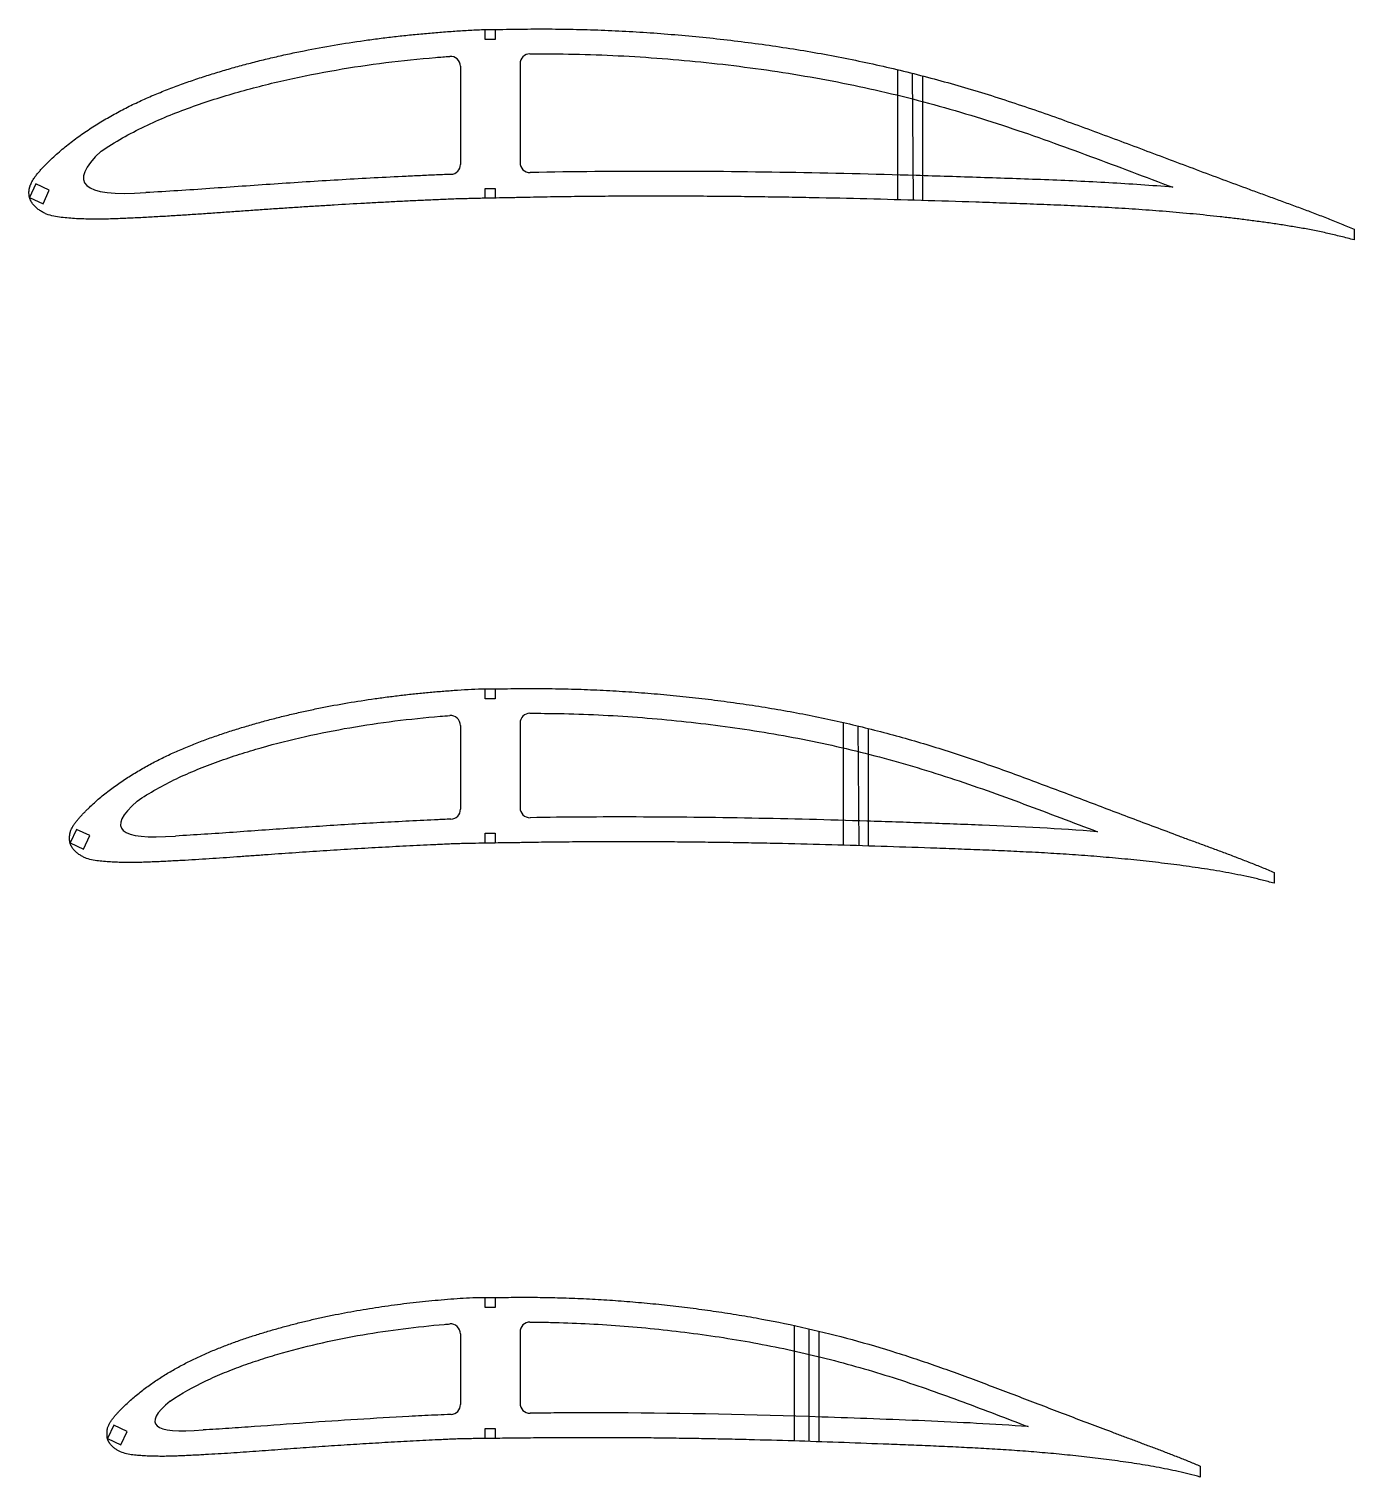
# Model space of a CAD drawing. Header units: millimetres. Extents: x -11497 to 404, y -3854 to 414.
# Drawn here: x -2412.8 to -2145.6, y -1656.2 to -1364.3 of the extents above; entities that cross this region are included whole.
import ezdxf

# ---------------------------------------------------------------- set-up
doc = ezdxf.new("R2010")
doc.units = ezdxf.units.MM
doc.layers.add('7', color=1, linetype='Continuous')

msp = doc.modelspace()

# ---------------------------------------------------------------- linework, layer by layer
for p, q in [((-2320.7814, -1366.4088), (-2320.7814, -1364.4244)), ((-2318.7814, -1364.4088), (-2318.7814, -1366.4088)), ((-2318.7814, -1366.4088), (-2320.7814, -1366.4088)), ((-2325.7814, -1371.8251), (-2325.7814, -1391.6154)), ((-2313.7814, -1371.3198), (-2313.7814, -1391.2538)), ((-2320.7814, -1398.4381), (-2320.7814, -1396.4381)), ((-2320.7814, -1396.4381), (-2318.7814, -1396.4381)), ((-2318.7814, -1396.4381), (-2318.7814, -1398.3975)), ((-2320.7814, -1499.3194), (-2320.7814, -1497.3365)), ((-2318.7814, -1497.3194), (-2318.7814, -1499.3194)), ((-2318.7814, -1499.3194), (-2320.7814, -1499.3194)), ((-2325.7814, -1504.6911), (-2325.7814, -1521.5965)), ((-2313.7814, -1504.253), (-2313.7814, -1521.2971)), ((-2320.7814, -1528.4381), (-2320.7814, -1526.4381)), ((-2320.7814, -1526.4381), (-2318.7814, -1526.4381)), ((-2318.7814, -1526.4381), (-2318.7814, -1528.4041)), ((-2318.7814, -1620.0069), (-2318.7814, -1622.0069)), ((-2320.7814, -1622.0069), (-2320.7814, -1620.0247)), ((-2318.7814, -1622.0069), (-2320.7814, -1622.0069)), ((-2325.7814, -1627.3394), (-2325.7814, -1641.5822)), ((-2313.7814, -1626.9693), (-2313.7814, -1641.3419)), ((-2320.7814, -1648.4381), (-2320.7814, -1646.4381)), ((-2320.7814, -1646.4381), (-2318.7814, -1646.4381)), ((-2318.7814, -1646.4381), (-2318.7814, -1648.4124))]:
    msp.add_line(p, q)
at = {"color": 7, "linetype": 'Continuous', "lineweight": 25}
for p, q in [((-2398.2423, -1388.9527), (-2398.2421, -1388.9529)), ((-2411.3971, -1395.5515), (-2412.665, -1398.2704)), ((-2408.6782, -1396.8194), (-2411.3971, -1395.5515)), ((-2409.946, -1399.5383), (-2408.6782, -1396.8194)), ((-2412.665, -1398.2704), (-2409.946, -1399.5383)), ((-2145.6393, -1404.6663), (-2145.6371, -1406.8509)), ((-2390.9906, -1519.9558), (-2390.9904, -1519.956)), ((-2403.2236, -1525.6478), (-2404.4914, -1528.3667)), ((-2400.5046, -1526.9157), (-2403.2236, -1525.6478)), ((-2404.4914, -1528.3667), (-2401.7725, -1529.6346)), ((-2401.7725, -1529.6346), (-2400.5046, -1526.9157)), ((-2161.7735, -1534.3202), (-2161.7706, -1536.5156)), ((-2384.2959, -1640.8817), (-2384.2956, -1640.882)), ((-2395.6779, -1645.7366), (-2396.9457, -1648.4555)), ((-2392.9589, -1647.0044), (-2395.6779, -1645.7366)), ((-2396.9457, -1648.4555), (-2394.2268, -1649.7234)), ((-2394.2268, -1649.7234), (-2392.9589, -1647.0044)), ((-2377.68, -1646.7137), (-2377.6816, -1646.7138)), ((-2176.6684, -1654.0007), (-2176.6648, -1656.2061))]:
    msp.add_line(p, q, dxfattribs=at)
for centre, start, end in [((-2327.7814, -1371.8251), 0, 94.349868), ((-2311.7814, -1371.3198), 90.458323, 180), ((-2327.7814, -1391.6154), 272.117061, 0), ((-2311.7814, -1391.2538), 180, 271.122232), ((-2327.7814, -1504.6911), 0, 94.496354), ((-2311.7814, -1504.253), 90.096453, 180), ((-2327.7814, -1521.5965), 272.302083, 360), ((-2311.7814, -1521.2971), 180, 270.923656), ((-2327.7814, -1627.3394), 0, 94.699744), ((-2311.7814, -1626.9693), 89.686792, 180), ((-2327.7814, -1641.5822), 272.593728, 360), ((-2311.7814, -1641.3419), 180, 270.708374)]:
    msp.add_arc(centre, 2, start, end)
for points, knots in [([(-2145.6371, -1406.8509), (-2146.5129, -1406.5914), (-2148.2835, -1406.1379), (-2150.9497, -1405.5029), (-2153.633, -1404.9409), (-2156.3272, -1404.435), (-2159.0307, -1403.9799), (-2161.7407, -1403.5649), (-2164.4553, -1403.1804), (-2167.1736, -1402.821), (-2169.8949, -1402.4848), (-2173.5271, -1402.0654), (-2178.0738, -1401.5961), (-2183.5381, -1401.1141), (-2189.0086, -1400.7017), (-2194.4841, -1400.3563), (-2199.9631, -1400.0661), (-2205.4447, -1399.8206), (-2210.9279, -1399.6078), (-2216.412, -1399.4151), (-2223.7249, -1399.1719), (-2232.8667, -1398.8797), (-2243.8381, -1398.5715), (-2252.9819, -1398.3648), (-2260.2971, -1398.2338), (-2265.7835, -1398.1525), (-2271.2698, -1398.0881), (-2276.7559, -1398.0442), (-2282.2417, -1398.0174), (-2287.727, -1398.0113), (-2293.2118, -1398.0261), (-2298.6959, -1398.0652), (-2303.2653, -1398.1165), (-2306.9203, -1398.1692), (-2309.6613, -1398.2165), (-2311.9453, -1398.2583), (-2313.7722, -1398.2983), (-2315.599, -1398.3347), (-2317.8822, -1398.381), (-2319.7091, -1398.4148), (-2321.644, -1398.4569), (-2323.1764, -1398.4894), (-2325.2193, -1398.5387), (-2326.7513, -1398.5828), (-2328.2829, -1398.6395), (-2329.814, -1398.7085), (-2331.345, -1398.7771), (-2333.3864, -1398.8664), (-2335.9376, -1398.9882), (-2338.9986, -1399.1399), (-2342.059, -1399.298), (-2346.1389, -1399.5199), (-2350.2177, -1399.7544), (-2354.2953, -1400.0039), (-2357.3531, -1400.1967), (-2360.4103, -1400.3954), (-2363.4671, -1400.5998), (-2366.5234, -1400.8091), (-2369.5793, -1401.0223), (-2372.6349, -1401.2386), (-2375.6904, -1401.4552), (-2378.7461, -1401.6681), (-2381.8024, -1401.872), (-2384.8594, -1402.0622), (-2387.4078, -1402.2047), (-2389.447, -1402.3113), (-2390.9764, -1402.3881), (-2392.5061, -1402.4619), (-2394.0359, -1402.5311), (-2395.5661, -1402.5905), (-2397.0968, -1402.6365), (-2398.628, -1402.6588), (-2400.1595, -1402.6577), (-2401.6904, -1402.6227), (-2403.2206, -1402.5596), (-2404.7483, -1402.4528), (-2406.2733, -1402.3128), (-2407.7914, -1402.1026), (-2409.0223, -1401.7471), (-2409.9452, -1401.308), (-2410.4914, -1400.9774), (-2410.903, -1400.6757), (-2411.3005, -1400.3558), (-2411.6676, -1400.0003), (-2411.9548, -1399.6587), (-2412.1092, -1399.4562), (-2412.2177, -1399.299), (-2412.3172, -1399.136), (-2412.4057, -1398.9666), (-2412.4847, -1398.7926), (-2412.5637, -1398.6195), (-2412.6331, -1398.4428), (-2412.679, -1398.2584), (-2412.7147, -1398.0717), (-2412.7411, -1397.8827), (-2412.7597, -1397.6927), (-2412.7748, -1397.4382), (-2412.7797, -1397.1187), (-2412.7446, -1396.801), (-2412.7101, -1396.549), (-2412.672, -1396.3617), (-2412.6233, -1396.1768), (-2412.5491, -1395.9331), (-2412.4379, -1395.6341), (-2412.2758, -1395.2874), (-2412.0362, -1394.8366), (-2411.6912, -1394.2994), (-2411.234, -1393.6851), (-2410.7441, -1393.0964), (-2410.2317, -1392.5274), (-2409.7024, -1391.9743), (-2409.1646, -1391.4292), (-2408.4393, -1390.7108), (-2407.5121, -1389.8338), (-2406.3679, -1388.8159), (-2405.1886, -1387.8387), (-2403.9817, -1386.8961), (-2402.3387, -1385.6836), (-2400.229, -1384.2463), (-2397.6275, -1382.6289), (-2394.9615, -1381.1202), (-2392.2382, -1379.7173), (-2389.4634, -1378.4196), (-2386.6457, -1377.2179), (-2383.7961, -1376.0945), (-2380.9183, -1375.0448), (-2378.0176, -1374.0603), (-2375.0966, -1373.1378), (-2372.1579, -1372.273), (-2369.2045, -1371.4593), (-2366.2382, -1370.694), (-2363.2598, -1369.9765), (-2360.2703, -1369.3062), (-2356.2708, -1368.4747), (-2351.2486, -1367.5474), (-2346.2015, -1366.7652), (-2342.1521, -1366.2194), (-2339.1097, -1365.8509), (-2336.0629, -1365.5203), (-2333.0123, -1365.2231), (-2329.9575, -1364.9719), (-2326.9013, -1364.7358), (-2323.8426, -1364.5312), (-2321.8015, -1364.4467), (-2320.7814, -1364.4244)], [0, 0, 0, 0, 0.00737426, 0.01474851, 0.02212277, 0.02949703, 0.03687129, 0.04424554, 0.0516198, 0.05899406, 0.06636831, 0.07374257, 0.08849108, 0.1032396, 0.11798811, 0.13273663, 0.14748514, 0.16223365, 0.17698217, 0.19173068, 0.2064792, 0.23597622, 0.26547325, 0.29497028, 0.3097188, 0.32446731, 0.33921582, 0.35396434, 0.36871285, 0.38346137, 0.39820988, 0.41295839, 0.42770691, 0.43508116, 0.44245542, 0.44982968, 0.45351681, 0.45720394, 0.46457819, 0.47195245, 0.47195245, 0.48020319, 0.48432856, 0.48845394, 0.49257931, 0.49670468, 0.50083005, 0.50495542, 0.51320616, 0.52145691, 0.52970765, 0.53795839, 0.55445988, 0.56271062, 0.57096137, 0.57921211, 0.58746285, 0.59571359, 0.60396434, 0.61221508, 0.62046582, 0.62871657, 0.63696731, 0.64521805, 0.6534688, 0.65759417, 0.66171954, 0.66584491, 0.66997028, 0.67409565, 0.67822102, 0.6823464, 0.68647177, 0.69059714, 0.69472251, 0.69884788, 0.70297325, 0.70709862, 0.711224, 0.71328668, 0.71534937, 0.71638071, 0.71741205, 0.71947474, 0.72050608, 0.72102175, 0.72153742, 0.7220531, 0.72256877, 0.72308444, 0.72360011, 0.72411578, 0.72463145, 0.72514712, 0.7256628, 0.72617847, 0.72669414, 0.72772548, 0.72875682, 0.7292725, 0.72978817, 0.73030384, 0.73081951, 0.73185085, 0.7328822, 0.73391354, 0.73597622, 0.73803891, 0.7401016, 0.74216428, 0.74422697, 0.74628965, 0.74835234, 0.75247771, 0.75660308, 0.76072845, 0.76485383, 0.7689792, 0.77722994, 0.78548068, 0.79373143, 0.80198217, 0.81023291, 0.81848365, 0.8267344, 0.83498514, 0.84323588, 0.85148663, 0.85973737, 0.86798811, 0.87623886, 0.8844896, 0.89274034, 0.90099108, 0.91749257, 0.93399406, 0.9422448, 0.95049554, 0.95874629, 0.96699703, 0.97524777, 0.98349851, 0.99174926, 1, 1, 1, 1]), ([(-2320.7814, -1364.4244), (-2319.8371, -1364.4184), (-2317.9486, -1364.4029), (-2315.1162, -1364.3647), (-2312.2839, -1364.3179), (-2309.4511, -1364.3081), (-2306.6185, -1364.3176), (-2302.8418, -1364.3716), (-2299.0662, -1364.4734), (-2295.2923, -1364.6274), (-2291.5199, -1364.8128), (-2286.8078, -1365.1088), (-2281.1601, -1365.5589), (-2275.5211, -1366.107), (-2269.8919, -1366.7485), (-2264.2747, -1367.4872), (-2258.6713, -1368.3248), (-2251.2229, -1369.5853), (-2241.9625, -1371.4401), (-2230.9535, -1374.1322), (-2221.8768, -1376.7412), (-2214.682, -1379.0433), (-2207.5274, -1381.4681), (-2200.4249, -1384.0408), (-2193.3458, -1386.6768), (-2188.0421, -1388.6686), (-2182.7385, -1390.6604), (-2177.4342, -1392.6509), (-2172.1269, -1394.6329), (-2167.6999, -1396.2734), (-2164.1554, -1397.5778), (-2161.4948, -1398.5502), (-2158.8346, -1399.5234), (-2156.1767, -1400.5031), (-2153.526, -1401.5021), (-2150.8831, -1402.5218), (-2148.2534, -1403.575), (-2146.5063, -1404.2923), (-2145.6393, -1404.6663)], [0, 0, 0, 0, 0.015625, 0.03125, 0.046875, 0.0625, 0.078125, 0.09375, 0.125, 0.140625, 0.15625, 0.1875, 0.21875, 0.25, 0.28125, 0.3125, 0.34375, 0.375, 0.4375, 0.5, 0.5625, 0.59375, 0.625, 0.6875, 0.71875, 0.75, 0.78125, 0.8125, 0.84375, 0.875, 0.890625, 0.90625, 0.921875, 0.9375, 0.953125, 0.96875, 0.984375, 1, 1, 1, 1]), ([(-2398.2421, -1388.9529), (-2395.4204, -1387.0599), (-2392.4924, -1385.4078), (-2387.9679, -1383.2302), (-2386.4373, -1382.5552), (-2383.3431, -1381.2802), (-2381.7797, -1380.6794), (-2378.6253, -1379.5409), (-2377.0346, -1379.0021), (-2373.8292, -1377.9792), (-2372.2133, -1377.495), (-2367.3419, -1376.1135), (-2364.0739, -1375.2875), (-2357.5007, -1373.8092), (-2354.1954, -1373.1575), (-2347.5504, -1372.0137), (-2344.2088, -1371.5212), (-2337.5169, -1370.685), (-2334.1645, -1370.3373), (-2329.8483, -1369.9805), (-2328.8909, -1369.9037), (-2327.9331, -1369.8308)], [0, 0, 0, 0, 0.125, 0.125, 0.1875, 0.1875, 0.25, 0.25, 0.3125, 0.3125, 0.375, 0.375, 0.5, 0.5, 0.625, 0.625, 0.75, 0.75, 0.875, 0.875, 0.910623833, 0.910623833, 0.910623833, 0.910623833]), ([(-2311.7974, -1369.3199), (-2311.7946, -1369.3199), (-2311.7918, -1369.3198), (-2308.8157, -1369.2962), (-2305.8453, -1369.3173), (-2296.9421, -1369.5093), (-2291.0173, -1369.8067), (-2279.1879, -1370.724), (-2273.2833, -1371.3431), (-2264.4418, -1372.5161), (-2261.4967, -1372.948), (-2255.6142, -1373.9045), (-2252.6866, -1374.4277), (-2243.9465, -1376.1375), (-2238.1779, -1377.4685), (-2229.6086, -1379.7399), (-2226.7658, -1380.5421), (-2221.1076, -1382.2361), (-2218.2925, -1383.1293), (-2209.8819, -1385.9227), (-2204.321, -1387.9367), (-2195.9995, -1391.023), (-2193.229, -1392.0627), (-2187.6883, -1394.1434), (-2184.9181, -1395.1842), (-2182.1475, -1396.2235)], [0.062441146, 0.062441146, 0.062441146, 0.062441146, 0.0625, 0.0625, 0.125, 0.125, 0.25, 0.25, 0.375, 0.375, 0.4375, 0.4375, 0.5, 0.5, 0.625, 0.625, 0.6875, 0.6875, 0.75, 0.75, 0.875, 0.875, 0.9375, 0.9375, 1, 1, 1, 1]), ([(-2327.7075, -1393.6141), (-2327.7401, -1393.6153), (-2327.7726, -1393.6165), (-2328.8838, -1393.6582), (-2329.9617, -1393.709), (-2332.1179, -1393.8052), (-2333.1961, -1393.852), (-2335.352, -1393.953), (-2336.4299, -1394.0056), (-2341.8189, -1394.2722), (-2346.1289, -1394.5058), (-2354.7465, -1395.015), (-2359.0541, -1395.2904), (-2367.6674, -1395.8713), (-2371.9731, -1396.1802), (-2378.4321, -1396.6335), (-2380.5852, -1396.7815), (-2384.8929, -1397.055), (-2387.0476, -1397.1783), (-2389.2028, -1397.2903)], [0.702652949, 0.702652949, 0.702652949, 0.702652949, 0.703125, 0.703125, 0.71875, 0.71875, 0.734375, 0.734375, 0.75, 0.75, 0.8125, 0.8125, 0.875, 0.875, 0.9375, 0.9375, 0.96875, 0.96875, 1, 1, 1, 1]), ([(-2182.1475, -1396.2235), (-2186.4531, -1395.8613), (-2190.7616, -1395.5664), (-2199.3831, -1395.0797), (-2203.696, -1394.8862), (-2212.3239, -1394.5489), (-2216.6389, -1394.4032), (-2225.2691, -1394.1187), (-2229.5844, -1393.9806), (-2242.5316, -1393.5973), (-2251.1649, -1393.3865), (-2268.4375, -1393.0997), (-2277.0737, -1393.0187), (-2294.3453, -1393.0082), (-2302.9807, -1393.0838), (-2311.6579, -1393.2517), (-2311.7, -1393.2525), (-2311.7422, -1393.2534)], [0, 0, 0, 0, 0.0625, 0.0625, 0.125, 0.125, 0.1875, 0.1875, 0.25, 0.25, 0.375, 0.375, 0.5, 0.5, 0.625, 0.625, 0.625610156, 0.625610156, 0.625610156, 0.625610156]), ([(-2161.7706, -1536.5156), (-2162.5691, -1536.2838), (-2164.1798, -1535.869), (-2166.6063, -1535.2925), (-2169.0466, -1534.7781), (-2171.4964, -1534.3133), (-2173.9538, -1533.8929), (-2176.4167, -1533.508), (-2178.8834, -1533.1507), (-2181.3532, -1532.8167), (-2183.8254, -1532.5041), (-2187.1247, -1532.1142), (-2191.2541, -1531.6774), (-2196.2157, -1531.2281), (-2201.182, -1530.8419), (-2206.1518, -1530.516), (-2211.1241, -1530.2397), (-2216.0979, -1530.0034), (-2221.0725, -1529.7964), (-2226.0476, -1529.6079), (-2232.6811, -1529.3681), (-2240.973, -1529.0803), (-2250.9246, -1528.7732), (-2259.2194, -1528.5627), (-2265.8566, -1528.4251), (-2270.8352, -1528.3372), (-2275.8145, -1528.2645), (-2280.7947, -1528.2108), (-2285.7756, -1528.1721), (-2290.7574, -1528.1525), (-2295.7401, -1528.1514), (-2300.7236, -1528.1732), (-2304.8773, -1528.2077), (-2308.2008, -1528.246), (-2310.6935, -1528.281), (-2312.7711, -1528.315), (-2314.4331, -1528.3456), (-2316.0953, -1528.3686), (-2318.1732, -1528.3949), (-2319.8359, -1528.419), (-2321.5971, -1528.4547), (-2322.992, -1528.476), (-2324.852, -1528.5105), (-2326.2469, -1528.5449), (-2327.6415, -1528.5953), (-2329.0356, -1528.6611), (-2330.4297, -1528.7257), (-2332.2888, -1528.8078), (-2334.6124, -1528.9221), (-2337.4008, -1529.0635), (-2340.1891, -1529.2103), (-2343.9067, -1529.4167), (-2347.6242, -1529.6347), (-2351.3412, -1529.8667), (-2354.129, -1530.0456), (-2356.9165, -1530.2301), (-2359.704, -1530.4196), (-2362.4913, -1530.6138), (-2365.2785, -1530.812), (-2368.0658, -1531.0125), (-2370.8532, -1531.2133), (-2373.641, -1531.4111), (-2376.4295, -1531.6006), (-2379.2189, -1531.7775), (-2381.5445, -1531.9099), (-2383.4053, -1532.0095), (-2384.8011, -1532.0813), (-2386.1971, -1532.1505), (-2387.5933, -1532.215), (-2388.99, -1532.2706), (-2390.3871, -1532.3143), (-2391.7847, -1532.3348), (-2393.1826, -1532.3348), (-2394.5801, -1532.3026), (-2395.9769, -1532.2459), (-2397.3713, -1532.1472), (-2398.7636, -1532.0204), (-2400.1485, -1531.8216), (-2401.269, -1531.4845), (-2402.1052, -1531.071), (-2402.6005, -1530.7635), (-2402.9715, -1530.4817), (-2403.3303, -1530.1847), (-2403.6594, -1529.854), (-2403.915, -1529.5366), (-2404.0508, -1529.3479), (-2404.1457, -1529.2016), (-2404.2324, -1529.0503), (-2404.3093, -1528.8937), (-2404.3771, -1528.733), (-2404.4424, -1528.5719), (-2404.4969, -1528.4073), (-2404.5296, -1528.2369), (-2404.5544, -1528.0651), (-2404.5725, -1527.8918), (-2404.5844, -1527.7179), (-2404.594, -1527.4853), (-2404.5995, -1527.1938), (-2404.5693, -1526.9036), (-2404.5453, -1526.6727), (-2404.5151, -1526.5008), (-2404.474, -1526.3311), (-2404.4112, -1526.1071), (-2404.3152, -1525.8321), (-2404.1713, -1525.5137), (-2403.9583, -1525.0992), (-2403.6478, -1524.6059), (-2403.2345, -1524.042), (-2402.7903, -1523.5021), (-2402.3248, -1522.9806), (-2401.8427, -1522.4745), (-2401.3531, -1521.9756), (-2400.6922, -1521.3186), (-2399.8475, -1520.5163), (-2398.8051, -1519.5845), (-2397.7301, -1518.6908), (-2396.63, -1517.8281), (-2395.1321, -1516.7187), (-2393.2078, -1515.4043), (-2390.8355, -1513.9241), (-2388.4031, -1512.545), (-2385.9191, -1511.2613), (-2383.3875, -1510.075), (-2380.8168, -1508.9763), (-2378.2173, -1507.9482), (-2375.5916, -1506.9892), (-2372.9457, -1506.0883), (-2370.281, -1505.2451), (-2367.6005, -1504.4541), (-2364.9068, -1503.7101), (-2362.2015, -1503.0102), (-2359.4855, -1502.354), (-2356.7596, -1501.7412), (-2353.113, -1500.9807), (-2348.5347, -1500.1331), (-2343.9348, -1499.4174), (-2340.245, -1498.9181), (-2337.4731, -1498.5813), (-2334.6976, -1498.2783), (-2331.9191, -1498.007), (-2329.1373, -1497.7754), (-2326.3547, -1497.5584), (-2323.5692, -1497.3856), (-2321.7101, -1497.3365), (-2320.7814, -1497.3365)], [0, 0, 0, 0, 0.00737426, 0.01474851, 0.02212277, 0.02949703, 0.03687129, 0.04424554, 0.0516198, 0.05899406, 0.06636831, 0.07374257, 0.08849108, 0.1032396, 0.11798811, 0.13273663, 0.14748514, 0.16223365, 0.17698217, 0.19173068, 0.2064792, 0.23597622, 0.26547325, 0.29497028, 0.3097188, 0.32446731, 0.33921582, 0.35396434, 0.36871285, 0.38346137, 0.39820988, 0.41295839, 0.42770691, 0.43508116, 0.44245542, 0.44982968, 0.45351681, 0.45720394, 0.46457819, 0.47195245, 0.47195245, 0.48020319, 0.48432856, 0.48845394, 0.49257931, 0.49670468, 0.50083005, 0.50495542, 0.51320616, 0.52145691, 0.52970765, 0.53795839, 0.55445988, 0.56271062, 0.57096137, 0.57921211, 0.58746285, 0.59571359, 0.60396434, 0.61221508, 0.62046582, 0.62871657, 0.63696731, 0.64521805, 0.6534688, 0.65759417, 0.66171954, 0.66584491, 0.66997028, 0.67409565, 0.67822102, 0.6823464, 0.68647177, 0.69059714, 0.69472251, 0.69884788, 0.70297325, 0.70709862, 0.711224, 0.71328668, 0.71534937, 0.71638071, 0.71741205, 0.71947474, 0.72050608, 0.72102175, 0.72153742, 0.7220531, 0.72256877, 0.72308444, 0.72360011, 0.72411578, 0.72463145, 0.72514712, 0.7256628, 0.72617847, 0.72669414, 0.72772548, 0.72875682, 0.7292725, 0.72978817, 0.73030384, 0.73081951, 0.73185085, 0.7328822, 0.73391354, 0.73597622, 0.73803891, 0.7401016, 0.74216428, 0.74422697, 0.74628965, 0.74835234, 0.75247771, 0.75660308, 0.76072845, 0.76485383, 0.7689792, 0.77722994, 0.78548068, 0.79373143, 0.80198217, 0.81023291, 0.81848365, 0.8267344, 0.83498514, 0.84323588, 0.85148663, 0.85973737, 0.86798811, 0.87623886, 0.8844896, 0.89274034, 0.90099108, 0.91749257, 0.93399406, 0.9422448, 0.95049554, 0.95874629, 0.96699703, 0.97524777, 0.98349851, 0.99174926, 1, 1, 1, 1]), ([(-2320.7814, -1497.3365), (-2319.9236, -1497.3283), (-2318.208, -1497.3158), (-2315.6348, -1497.2895), (-2313.0617, -1497.2524), (-2310.4883, -1497.2521), (-2307.915, -1497.2672), (-2304.4843, -1497.3272), (-2301.0547, -1497.4287), (-2297.6267, -1497.579), (-2294.2002, -1497.7571), (-2289.9204, -1498.0382), (-2284.7909, -1498.4615), (-2279.6696, -1498.9737), (-2274.5575, -1499.5712), (-2269.4565, -1500.2563), (-2264.3682, -1501.0309), (-2257.605, -1502.1951), (-2249.1971, -1503.903), (-2239.2028, -1506.3757), (-2230.9636, -1508.7681), (-2224.433, -1510.8767), (-2217.9397, -1513.0974), (-2211.4939, -1515.4524), (-2205.0695, -1517.8644), (-2200.2563, -1519.687), (-2195.4432, -1521.5097), (-2190.6295, -1523.3307), (-2185.8132, -1525.145), (-2181.7959, -1526.647), (-2178.5796, -1527.8418), (-2176.1657, -1528.7334), (-2173.7516, -1529.6246), (-2171.3396, -1530.5216), (-2168.9339, -1531.4351), (-2166.5351, -1532.367), (-2164.1472, -1533.3263), (-2162.5615, -1533.9814), (-2161.7735, -1534.3202)], [0, 0, 0, 0, 0.015625, 0.03125, 0.046875, 0.0625, 0.078125, 0.09375, 0.125, 0.140625, 0.15625, 0.1875, 0.21875, 0.25, 0.28125, 0.3125, 0.34375, 0.375, 0.4375, 0.5, 0.5625, 0.59375, 0.625, 0.6875, 0.71875, 0.75, 0.78125, 0.8125, 0.84375, 0.875, 0.890625, 0.90625, 0.921875, 0.9375, 0.953125, 0.96875, 0.984375, 1, 1, 1, 1]), ([(-2390.9904, -1519.956), (-2388.4332, -1518.2473), (-2385.7799, -1516.7551), (-2381.6791, -1514.7896), (-2380.2917, -1514.1804), (-2377.4878, -1513.0277), (-2376.0712, -1512.4844), (-2373.2126, -1511.4551), (-2371.7715, -1510.9672), (-2368.8669, -1510.0416), (-2367.4023, -1509.6032), (-2362.9908, -1508.3524), (-2360.0313, -1507.6041), (-2354.0783, -1506.2644), (-2351.0847, -1505.6734), (-2345.0664, -1504.6355), (-2342.04, -1504.1878), (-2335.9801, -1503.428), (-2332.9444, -1503.112), (-2329.2483, -1502.8026), (-2328.5933, -1502.7488), (-2327.9382, -1502.6973)], [0, 0, 0, 0, 0.125, 0.125, 0.1875, 0.1875, 0.25, 0.25, 0.3125, 0.3125, 0.375, 0.375, 0.5, 0.5, 0.625, 0.625, 0.75, 0.75, 0.875, 0.875, 0.901916741, 0.901916741, 0.901916741, 0.901916741]), ([(-2311.7847, -1502.253), (-2310.8099, -1502.2514), (-2309.8355, -1502.2555), (-2307.5411, -1502.2737), (-2306.2218, -1502.296), (-2299.6285, -1502.4495), (-2294.3659, -1502.7185), (-2283.8635, -1503.5382), (-2278.6237, -1504.0877), (-2268.1669, -1505.4661), (-2262.9501, -1506.2965), (-2255.1458, -1507.8005), (-2252.5487, -1508.3441), (-2247.388, -1509.5141), (-2244.8212, -1510.1409), (-2239.7135, -1511.4744), (-2237.1725, -1512.1808), (-2232.1159, -1513.6718), (-2229.6005, -1514.4574), (-2222.0893, -1516.9216), (-2217.1279, -1518.7069), (-2209.7106, -1521.4609), (-2207.242, -1522.3909), (-2202.3069, -1524.2572), (-2199.84, -1525.1924), (-2197.3727, -1526.1263)], [0.070694357, 0.070694357, 0.070694357, 0.070694357, 0.09375, 0.09375, 0.125, 0.125, 0.25, 0.25, 0.375, 0.375, 0.5, 0.5, 0.5625, 0.5625, 0.625, 0.625, 0.6875, 0.6875, 0.75, 0.75, 0.875, 0.875, 0.9375, 0.9375, 1, 1, 1, 1]), ([(-2327.701, -1523.5949), (-2327.8405, -1523.6005), (-2327.98, -1523.6063), (-2329.087, -1523.6546), (-2330.0542, -1523.7021), (-2332.9565, -1523.8323), (-2334.8909, -1523.9281), (-2340.6935, -1524.2248), (-2344.5608, -1524.4408), (-2352.2931, -1524.9106), (-2356.1583, -1525.1634), (-2363.887, -1525.6953), (-2367.7503, -1525.9777), (-2373.546, -1526.391), (-2375.4781, -1526.5259), (-2379.3434, -1526.7754), (-2381.2768, -1526.8877), (-2383.2107, -1526.9905)], [0.70087281, 0.70087281, 0.70087281, 0.70087281, 0.703125, 0.703125, 0.71875, 0.71875, 0.75, 0.75, 0.8125, 0.8125, 0.875, 0.875, 0.9375, 0.9375, 0.96875, 0.96875, 1, 1, 1, 1]), ([(-2197.3727, -1526.1263), (-2205.1031, -1525.5063), (-2212.8443, -1525.1236), (-2224.4612, -1524.6592), (-2228.3343, -1524.5199), (-2236.0805, -1524.2457), (-2239.9539, -1524.1136), (-2251.5753, -1523.7469), (-2259.3253, -1523.5454), (-2274.829, -1523.2603), (-2282.5809, -1523.1739), (-2297.4715, -1523.1383), (-2304.6103, -1523.1817), (-2311.7491, -1523.2968)], [0, 0, 0, 0, 0.125, 0.125, 0.1875, 0.1875, 0.25, 0.25, 0.375, 0.375, 0.5, 0.5, 0.615117322, 0.615117322, 0.615117322, 0.615117322]), ([(-2176.6648, -1656.2061), (-2177.3919, -1655.9998), (-2178.8551, -1655.6206), (-2181.0603, -1655.0982), (-2183.2763, -1654.6276), (-2185.5004, -1654.2008), (-2187.7306, -1653.8124), (-2189.9654, -1653.4554), (-2192.2032, -1653.1231), (-2194.4435, -1652.8126), (-2196.6858, -1652.5217), (-2199.6779, -1652.1592), (-2203.4219, -1651.7523), (-2207.9196, -1651.3332), (-2212.4203, -1650.9712), (-2216.9233, -1650.6632), (-2221.4277, -1650.3999), (-2225.9327, -1650.1721), (-2230.4379, -1649.9705), (-2234.943, -1649.7858), (-2240.9494, -1649.5492), (-2248.4567, -1649.2654), (-2257.4668, -1648.9593), (-2264.9779, -1648.7453), (-2270.9891, -1648.6017), (-2275.4989, -1648.5076), (-2280.0102, -1648.4272), (-2284.5232, -1648.3645), (-2289.0381, -1648.3148), (-2293.555, -1648.2828), (-2298.0741, -1648.267), (-2302.5956, -1648.2727), (-2306.3655, -1648.2918), (-2309.3828, -1648.3168), (-2311.6465, -1648.3405), (-2313.5334, -1648.3673), (-2315.0433, -1648.3891), (-2316.5535, -1648.3997), (-2318.4418, -1648.4076), (-2319.953, -1648.4227), (-2321.5538, -1648.4525), (-2322.8219, -1648.4636), (-2324.5129, -1648.4844), (-2325.7813, -1648.5098), (-2327.0494, -1648.5543), (-2328.3169, -1648.6172), (-2329.5847, -1648.6781), (-2331.2756, -1648.7536), (-2333.389, -1648.861), (-2335.9257, -1648.9929), (-2338.4628, -1649.1292), (-2341.846, -1649.3214), (-2345.2299, -1649.5241), (-2348.6141, -1649.7399), (-2351.1525, -1649.906), (-2353.6911, -1650.0774), (-2356.23, -1650.2532), (-2358.769, -1650.4334), (-2361.3081, -1650.6178), (-2363.8476, -1650.8037), (-2366.3875, -1650.9899), (-2368.9279, -1651.1736), (-2371.4693, -1651.35), (-2374.0117, -1651.5145), (-2376.1315, -1651.6377), (-2377.8278, -1651.7307), (-2379.1002, -1651.7979), (-2380.3728, -1651.8629), (-2381.6457, -1651.9231), (-2382.919, -1651.9752), (-2384.1927, -1652.0167), (-2385.4671, -1652.0356), (-2386.7417, -1652.0366), (-2388.0159, -1652.007), (-2389.2896, -1651.9561), (-2390.561, -1651.865), (-2391.8307, -1651.7504), (-2393.0926, -1651.562), (-2394.1112, -1651.242), (-2394.8675, -1650.8521), (-2395.3156, -1650.5659), (-2395.6492, -1650.3025), (-2395.9723, -1650.0267), (-2396.2664, -1649.7187), (-2396.4927, -1649.4238), (-2396.6114, -1649.2478), (-2396.6939, -1649.1117), (-2396.7687, -1648.9711), (-2396.8349, -1648.8263), (-2396.8923, -1648.6778), (-2396.945, -1648.5279), (-2396.9856, -1648.3743), (-2397.0062, -1648.2169), (-2397.021, -1648.0588), (-2397.0313, -1647.9), (-2397.037, -1647.7411), (-2397.0416, -1647.5288), (-2397.0476, -1647.263), (-2397.0219, -1646.9982), (-2397.0077, -1646.7866), (-2396.9846, -1646.629), (-2396.9506, -1646.4733), (-2396.8984, -1646.2676), (-2396.8165, -1646.0147), (-2396.6893, -1645.7225), (-2396.5009, -1645.3414), (-2396.2221, -1644.8887), (-2395.8494, -1644.3713), (-2395.4475, -1643.8764), (-2395.0252, -1643.3988), (-2394.5867, -1642.9363), (-2394.1417, -1642.4799), (-2393.5402, -1641.8795), (-2392.7716, -1641.1461), (-2391.8232, -1640.294), (-2390.8444, -1639.4772), (-2389.843, -1638.6884), (-2388.479, -1637.6741), (-2386.7259, -1636.4733), (-2384.5652, -1635.1198), (-2382.3486, -1633.8602), (-2380.0854, -1632.6867), (-2377.7782, -1631.6032), (-2375.4355, -1630.5995), (-2373.0671, -1629.6594), (-2370.6741, -1628.7841), (-2368.2634, -1627.9604), (-2365.8353, -1627.1905), (-2363.3933, -1626.4676), (-2360.9393, -1625.7879), (-2358.475, -1625.1484), (-2356.0011, -1624.5489), (-2353.5185, -1623.9889), (-2350.1977, -1623.2942), (-2346.0292, -1622.5201), (-2341.8422, -1621.8658), (-2338.4844, -1621.4094), (-2335.9622, -1621.1019), (-2333.4373, -1620.8243), (-2330.9098, -1620.5769), (-2328.3802, -1620.3634), (-2325.8501, -1620.1641), (-2323.3167, -1620.0207), (-2321.6257, -1620.0041), (-2320.7814, -1620.0247)], [0, 0, 0, 0, 0.00737426, 0.01474851, 0.02212277, 0.02949703, 0.03687129, 0.04424554, 0.0516198, 0.05899406, 0.06636831, 0.07374257, 0.08849108, 0.1032396, 0.11798811, 0.13273663, 0.14748514, 0.16223365, 0.17698217, 0.19173068, 0.2064792, 0.23597622, 0.26547325, 0.29497028, 0.3097188, 0.32446731, 0.33921582, 0.35396434, 0.36871285, 0.38346137, 0.39820988, 0.41295839, 0.42770691, 0.43508116, 0.44245542, 0.44982968, 0.45351681, 0.45720394, 0.46457819, 0.47195245, 0.47195245, 0.48020319, 0.48432856, 0.48845394, 0.49257931, 0.49670468, 0.50083005, 0.50495542, 0.51320616, 0.52145691, 0.52970765, 0.53795839, 0.55445988, 0.56271062, 0.57096137, 0.57921211, 0.58746285, 0.59571359, 0.60396434, 0.61221508, 0.62046582, 0.62871657, 0.63696731, 0.64521805, 0.6534688, 0.65759417, 0.66171954, 0.66584491, 0.66997028, 0.67409565, 0.67822102, 0.6823464, 0.68647177, 0.69059714, 0.69472251, 0.69884788, 0.70297325, 0.70709862, 0.711224, 0.71328668, 0.71534937, 0.71638071, 0.71741205, 0.71947474, 0.72050608, 0.72102175, 0.72153742, 0.7220531, 0.72256877, 0.72308444, 0.72360011, 0.72411578, 0.72463145, 0.72514712, 0.7256628, 0.72617847, 0.72669414, 0.72772548, 0.72875682, 0.7292725, 0.72978817, 0.73030384, 0.73081951, 0.73185085, 0.7328822, 0.73391354, 0.73597622, 0.73803891, 0.7401016, 0.74216428, 0.74422697, 0.74628965, 0.74835234, 0.75247771, 0.75660308, 0.76072845, 0.76485383, 0.7689792, 0.77722994, 0.78548068, 0.79373143, 0.80198217, 0.81023291, 0.81848365, 0.8267344, 0.83498514, 0.84323588, 0.85148663, 0.85973737, 0.86798811, 0.87623886, 0.8844896, 0.89274034, 0.90099108, 0.91749257, 0.93399406, 0.9422448, 0.95049554, 0.95874629, 0.96699703, 0.97524777, 0.98349851, 0.99174926, 1, 1, 1, 1]), ([(-2320.7814, -1620.0247), (-2320.0034, -1620.0147), (-2318.4475, -1620.0048), (-2316.1136, -1619.9896), (-2313.7798, -1619.9613), (-2311.4458, -1619.9698), (-2309.112, -1619.9901), (-2306.0007, -1620.0556), (-2302.8904, -1620.1568), (-2299.7819, -1620.3038), (-2296.6747, -1620.4751), (-2292.7938, -1620.7425), (-2288.1429, -1621.1411), (-2283.4995, -1621.6201), (-2278.8648, -1622.177), (-2274.2402, -1622.8126), (-2269.6275, -1623.529), (-2263.497, -1624.6044), (-2255.876, -1626.1765), (-2246.8184, -1628.4467), (-2239.3523, -1630.6391), (-2233.4351, -1632.5692), (-2227.5521, -1634.6015), (-2221.7127, -1636.7555), (-2215.8926, -1638.9606), (-2211.5323, -1640.627), (-2207.1721, -1642.2936), (-2202.8112, -1643.9582), (-2198.4482, -1645.6176), (-2194.8091, -1646.9917), (-2191.8958, -1648.0854), (-2189.7096, -1648.9025), (-2187.5227, -1649.7179), (-2185.3378, -1650.5386), (-2183.1582, -1651.373), (-2180.9848, -1652.2239), (-2178.8201, -1653.0965), (-2177.3835, -1653.6943), (-2176.6684, -1654.0007)], [0, 0, 0, 0, 0.015625, 0.03125, 0.046875, 0.0625, 0.078125, 0.09375, 0.125, 0.140625, 0.15625, 0.1875, 0.21875, 0.25, 0.28125, 0.3125, 0.34375, 0.375, 0.4375, 0.5, 0.5625, 0.59375, 0.625, 0.6875, 0.71875, 0.75, 0.78125, 0.8125, 0.84375, 0.875, 0.890625, 0.90625, 0.921875, 0.9375, 0.953125, 0.96875, 0.984375, 1, 1, 1, 1]), ([(-2384.2956, -1640.882), (-2381.9829, -1639.3434), (-2379.5836, -1637.9991), (-2375.8742, -1636.2297), (-2374.6193, -1635.6813), (-2372.084, -1634.6414), (-2370.8029, -1634.1514), (-2368.2178, -1633.2229), (-2366.9149, -1632.782), (-2364.2884, -1631.9463), (-2362.964, -1631.5501), (-2358.9776, -1630.4202), (-2356.3033, -1629.7436), (-2350.9237, -1628.5318), (-2348.2183, -1627.9969), (-2342.7791, -1627.0567), (-2340.0443, -1626.6503), (-2334.5687, -1625.961), (-2331.8258, -1625.6742), (-2328.7006, -1625.409), (-2328.3229, -1625.3772), (-2327.9452, -1625.3461)], [0, 0, 0, 0, 0.125, 0.125, 0.1875, 0.1875, 0.25, 0.25, 0.3125, 0.3125, 0.375, 0.375, 0.5, 0.5, 0.625, 0.625, 0.75, 0.75, 0.875, 0.875, 0.892178742, 0.892178742, 0.892178742, 0.892178742]), ([(-2311.7704, -1624.9693), (-2311.2667, -1624.9721), (-2310.7632, -1624.9763), (-2309.0888, -1624.9928), (-2307.9188, -1625.0148), (-2304.4108, -1625.1039), (-2302.0748, -1625.1938), (-2297.408, -1625.4375), (-2295.0772, -1625.5906), (-2288.0928, -1626.1415), (-2283.4467, -1626.6302), (-2274.175, -1627.8488), (-2269.5493, -1628.5786), (-2262.6295, -1629.8955), (-2260.3241, -1630.3712), (-2255.7417, -1631.3944), (-2253.4624, -1631.9424), (-2246.659, -1633.6917), (-2242.1691, -1634.9972), (-2233.2759, -1637.8733), (-2228.8725, -1639.4434), (-2220.103, -1642.6971), (-2215.7348, -1644.3748), (-2211.3642, -1646.0451)], [0.080311748, 0.080311748, 0.080311748, 0.080311748, 0.09375, 0.09375, 0.125, 0.125, 0.1875, 0.1875, 0.25, 0.25, 0.375, 0.375, 0.5, 0.5, 0.5625, 0.5625, 0.625, 0.625, 0.75, 0.75, 0.875, 0.875, 1, 1, 1, 1]), ([(-2211.3642, -1646.0451), (-2218.2843, -1645.5175), (-2225.214, -1645.1836), (-2235.6119, -1644.7523), (-2239.0783, -1644.6172), (-2246.0114, -1644.3539), (-2249.4783, -1644.2277), (-2266.8148, -1643.6436), (-2280.6937, -1643.341), (-2298.04, -1643.2639), (-2301.5094, -1643.2662), (-2306.7134, -1643.2934), (-2308.4481, -1643.3063), (-2310.7074, -1643.3293), (-2311.232, -1643.3353), (-2311.7566, -1643.3417)], [0, 0, 0, 0, 0.125, 0.125, 0.1875, 0.1875, 0.25, 0.25, 0.5, 0.5, 0.5625, 0.5625, 0.59375, 0.59375, 0.603200247, 0.603200247, 0.603200247, 0.603200247]), ([(-2327.6909, -1643.5802), (-2327.9247, -1643.5908), (-2328.1585, -1643.6019), (-2329.2576, -1643.6557), (-2330.1232, -1643.6951), (-2332.7199, -1643.8156), (-2334.4503, -1643.9074), (-2343.1024, -1644.3648), (-2350.0198, -1644.8034), (-2360.3916, -1645.5331), (-2363.848, -1645.791), (-2369.0332, -1646.1672), (-2370.7617, -1646.29), (-2374.22, -1646.5172), (-2375.9498, -1646.6195), (-2377.68, -1646.7137)], [0.698904424, 0.698904424, 0.698904424, 0.698904424, 0.703125, 0.703125, 0.71875, 0.71875, 0.75, 0.75, 0.875, 0.875, 0.9375, 0.9375, 0.96875, 0.96875, 1, 1, 1, 1])]:
    msp.add_open_spline(points, degree=3, knots=knots, dxfattribs=at)
for points in [[(-2398.2423, -1388.9527), (-2405.0958, -1395.4098), (-2402.0839, -1398.189), (-2389.2065, -1397.2905)], [(-2389.2028, -1397.2903), (-2389.2041, -1397.2903), (-2389.2053, -1397.2904), (-2389.2065, -1397.2905)], [(-2390.9906, -1519.9558), (-2397.2757, -1525.5281), (-2394.6835, -1527.8731), (-2383.2139, -1526.9907)], [(-2383.2107, -1526.9905), (-2383.2118, -1526.9906), (-2383.2129, -1526.9906), (-2383.2139, -1526.9907)], [(-2384.2959, -1640.8817), (-2390.0563, -1645.6373), (-2387.8515, -1647.5814), (-2377.6816, -1646.7138)]]:
    msp.add_open_spline(points, degree=3, dxfattribs=at)
at = {"layer": '7'}
for p, q in [((-2237.6596, -1372.5154), (-2237.6596, -1398.7472)), ((-2234.4579, -1398.8395), (-2234.6596, -1373.2518)), ((-2232.6596, -1373.7625), (-2232.6596, -1398.893)), ((-2248.615, -1504.1089), (-2248.615, -1528.8487)), ((-2245.4044, -1528.9455), (-2245.615, -1504.8121)), ((-2243.615, -1505.3028), (-2243.615, -1529.0015)), ((-2258.5088, -1625.6591), (-2258.5088, -1648.9353)), ((-2255.5088, -1649.0298), (-2255.5088, -1626.328)), ((-2253.5088, -1626.7982), (-2253.5088, -1649.0957))]:
    msp.add_line(p, q, dxfattribs=at)

doc.saveas('drawing.dxf')
